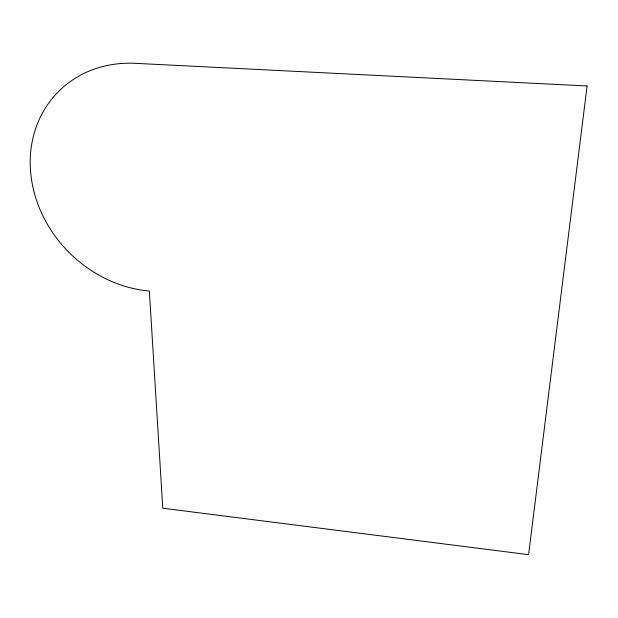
<?xml version="1.0" encoding="UTF-8"?>
<svg xmlns="http://www.w3.org/2000/svg" width="618" height="618" viewBox="0 0 618 618"><rect width="100%" height="100%" fill="white"/><g stroke="black" fill="none" stroke-linecap="round" stroke-linejoin="round"><path stroke-width="0.93" d="M587.1 85.979L528.591 554.67L162.781 508.212L149.347 291.063A121.522 106.497 44.7 0 1 30.429 169.378A121.522 106.497 44.7 0 1 135.249 63.33L587.1 85.979"/></g></svg>
